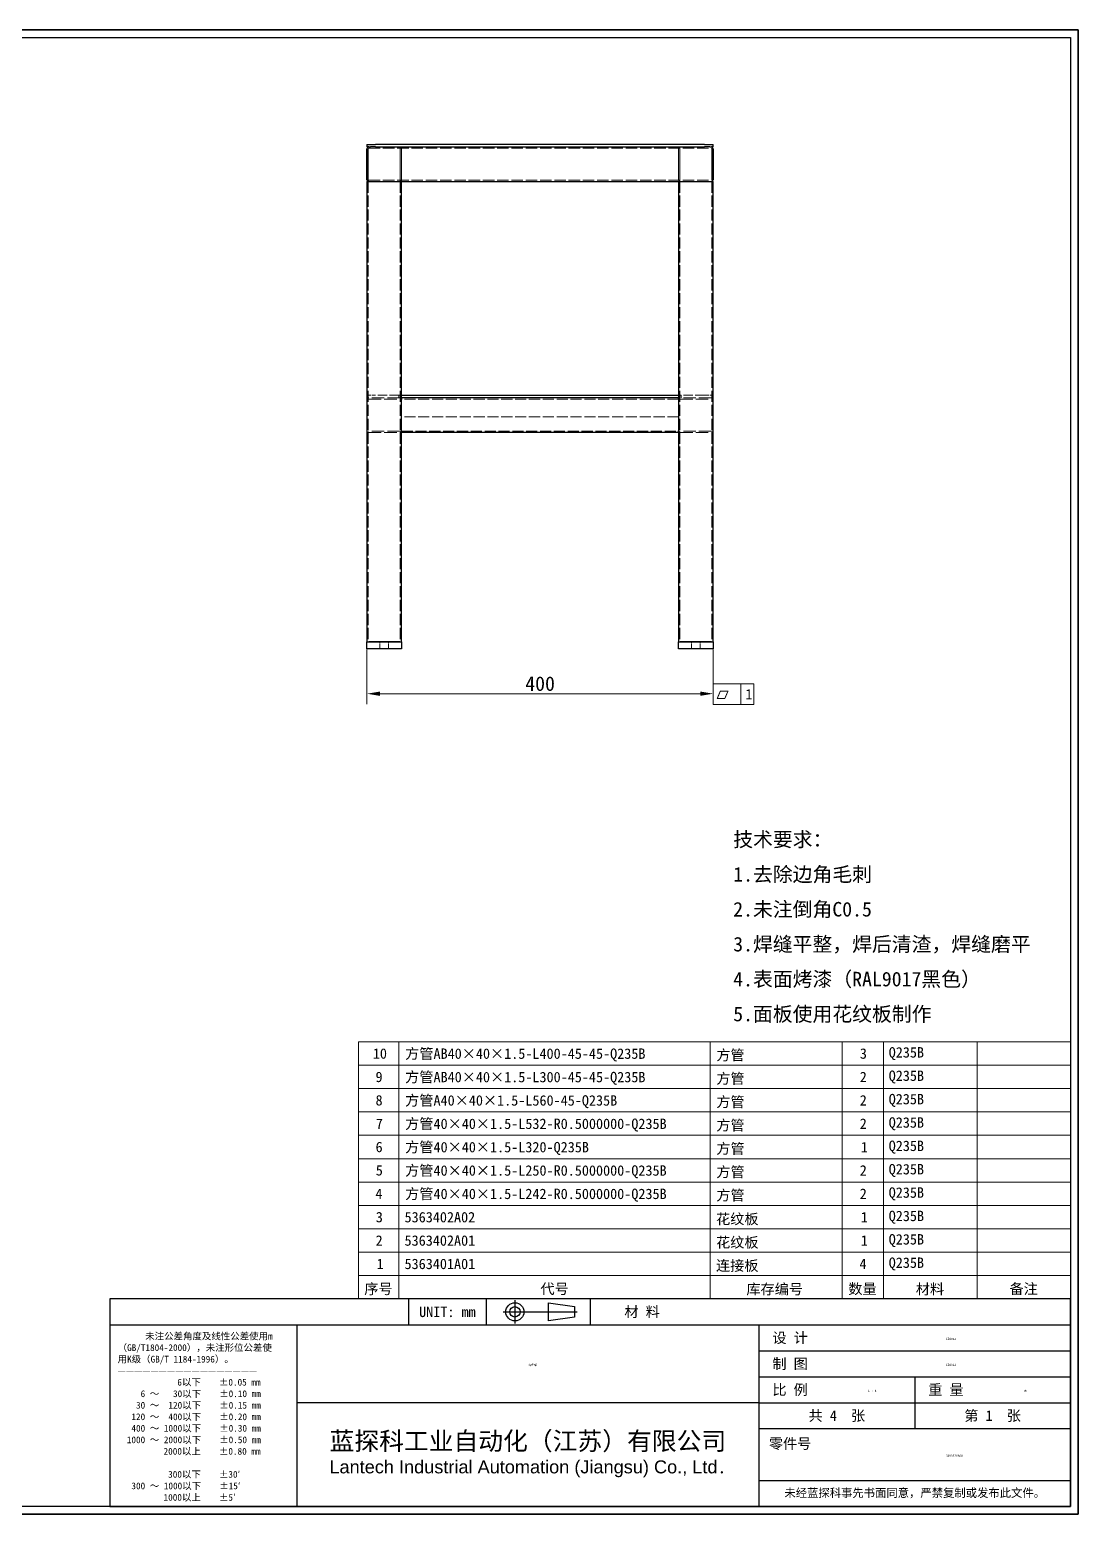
# Model space of a CAD drawing. Header units: millimetres. Extents: x 36 to 2487, y 33 to 1749.
# Drawn here: x 1275 to 2487, y 33 to 1749 of the extents above; entities that cross this region are included whole.
import ezdxf
from ezdxf.enums import TextEntityAlignment as Align

# ---------------------------------------------------------------- set-up
doc = ezdxf.new("R2018")
doc.units = ezdxf.units.MM
doc.header["$LTSCALE"] = 6
doc.linetypes.add('CHAIN', pattern=[0.3543, 0.2362, -0.0295, 0.0591, -0.0295])
doc.linetypes.add('DASHED', pattern=[0.2067, 0.1654, -0.0413])
for name, color, linetype, lineweight in [('1', 7, 'Continuous', 18), ('可见 (ISO)', 7, 'Continuous', 25), ('图框 (ISO)', 7, 'Continuous', 35), ('标题 (ISO)', 7, 'Continuous', 25)]:
    doc.layers.add(name, color=color, linetype=linetype, lineweight=lineweight)
for name, color, linetype, lineweight, true_color in [('尺寸 (ISO)', 7, 'Continuous', 18, 0x008000), ('符号 (ISO)', 7, 'Continuous', 18, 0x008000), ('隐藏 (ISO)', 5, 'DASHED', 18, 0x0000ff)]:
    doc.layers.add(name, color=color, linetype=linetype, lineweight=lineweight, true_color=true_color)
doc.styles.get("Standard").update_dxf_attribs({"font": 'simfang.ttf'})
doc.styles.add('文本样式100', font='AIGDT___.TTF')
doc.styles.add('文本样式164', font='SimSun.ttf')
doc.styles.add('最新国标', font='simfang.ttf')
doc.styles.add('注释文本 (ISO)', font='simfang.ttf')
doc.dimstyles.new('默认 (GB)', dxfattribs={"dimscale": 6, "dimtxt": 2.8, "dimasz": 2.5, "dimexe": 2, "dimexo": 1.5, "dimgap": 0.5, "dimtad": 1, "dimtoh": 1, "dimdsep": 46, "dimtxsty": '最新国标', "dimcen": 0.09, "dimdle": 10, "dimclrd": 256, "dimclre": 256, "dimclrt": 256, "dimaunit": 1, "dimadec": 3, "dimazin": 2, "dimtfac": 0.535714, "dimtdec": 3, "dimtmove": 0, "dimatfit": 3, "dimfxl": 0, "dimtolj": 1, "dimlwd": -1, "dimlwe": -1, "dimarcsym": 0})

# ---------------------------------------------------------------- blocks, each defined once
blk = doc.blocks.new('图框 最新国标')
at = {"layer": '图框 (ISO)'}
for p, q in [((6, 7), (6, 291.5)), ((6, 291.5), (414.5, 291.5)), ((414.5, 291.5), (414.5, 5.5)), ((6, 7), (6, 5.5)), ((6, 7), (6, 5.5)), ((414.5, 5.5), (6, 5.5))]:
    blk.add_line(p, q, dxfattribs=at)
at = {"layer": '图框 (ISO)', "color": 7, "linetype": 'Continuous', "lineweight": 25}
for p, q in [((18, 290), (413, 290)), ((18, 7), (18, 290)), ((18, 290), (413, 290)), ((53, 290), (53, 282)), ((413, 290), (413, 7)), ((413, 290), (413, 7)), ((53, 282), (18, 282)), ((413, 7), (6, 7)), ((413, 7), (18, 7))]:
    blk.add_line(p, q, dxfattribs=at)
at = {"layer": '图框 (ISO)', "lineweight": 30}
blk.add_attdef('零件代号', text='', height=2.5, rotation=180, dxfattribs=at).set_placement((35.5, 286), align=Align.MIDDLE_CENTER)
blk = doc.blocks.new('标题栏 最新国标')
at = {"layer": '标题 (ISO)'}
for p, q in [((381.98, -183.84), (196.98, -183.84)), ((196.98, -183.84), (196.98, -223.84)), ((254.48, -183.84), (254.48, -188.84)), ((269.48, -183.84), (269.48, -188.84)), ((281.48, -188.09), (281.48, -184.59)), ((281.48, -184.59), (286.48, -185.34)), ((286.48, -185.34), (286.48, -187.34)), ((289.48, -183.84), (289.48, -188.84)), ((381.98, -223.84), (381.98, -183.84)), ((383.48, -183.84), (383.48, -225.34)), ((286.48, -187.34), (281.48, -188.09)), ((196.98, -188.84), (381.98, -188.84)), ((232.98, -188.84), (232.98, -223.84)), ((321.98, -188.84), (321.98, -223.84)), ((321.98, -193.84), (381.98, -193.84)), ((321.98, -198.84), (381.98, -198.84)), ((351.98, -198.84), (351.98, -208.84)), ((321.98, -203.84), (232.98, -203.84)), ((321.98, -203.84), (381.98, -203.84)), ((321.98, -208.84), (381.98, -208.84)), ((321.98, -218.84), (381.98, -218.84)), ((196.98, -223.84), (381.98, -223.84)), ((383.48, -225.34), (196.98, -225.34))]:
    blk.add_line(p, q, dxfattribs=at)
at = {"layer": '标题 (ISO)', "linetype": 'CHAIN', "ltscale": 5.000333}
blk.add_line((274.98, -184.09), (274.98, -188.59), dxfattribs=at)
at = {"layer": '标题 (ISO)', "linetype": 'CHAIN', "ltscale": 15.834605}
blk.add_line((272.73, -186.34), (286.98, -186.34), dxfattribs=at)
at = {"layer": '标题 (ISO)'}
for radius in [1.75, 1]:
    blk.add_circle((274.98, -186.34), radius, dxfattribs=at)
at = {"layer": '1', "style": '文本样式164'}
for s, p in [('UNIT: mm', (261.98, -186.34)), ('材 料', (299.48, -186.34)), ('设 计', (327.98, -191.34)), ('制 图', (327.98, -196.34)), ('比 例', (327.98, -201.34)), ('重 量', (357.98, -201.34)), ('共 4  张', (336.98, -206.34)), ('第 1  张', (366.98, -206.34))]:
    blk.add_text(s, height=2, dxfattribs=at).set_placement(p, align=Align.MIDDLE_CENTER)
at = {"layer": '标题 (ISO)', "style": '注释文本 (ISO)'}
for s, insert, char_height, attachment_point, line_spacing_factor in [('\\fSimSun|b0|i0;{\\H1.3000;      未注公差角度及线性公差使用m\\P}\\fSimSun|b0|i0;{\\H1.3000;（GB/T1804-2000），未注形位公差使\\P}\\fSimSun|b0|i0;{\\H1.3000;用K级（GB/T 1184-1996）。\\P}\\fSimSun|b0|i0;{\\H1.3000;—————————————————\\P}\\fSimSun|b0|i0;{\\H1.3000;             6以下    ±0.05 mm\\P}\\fSimSun|b0|i0;{\\H1.3000;     6 ～   30以下    ±0.10 mm\\P}\\fSimSun|b0|i0;{\\H1.3000;    30 ～  120以下    ±0.15 mm\\P}\\fSimSun|b0|i0;{\\H1.3000;   120 ～  400以下    ±0.20 mm\\P}\\fSimSun|b0|i0;{\\H1.3000;   400 ～ 1000以下    ±0.30 mm\\P}\\fSimSun|b0|i0;{\\H1.3000;  1000 ～ 2000以下    ±0.50 mm\\P}\\fSimSun|b0|i0;{\\H1.3000;          2000以上    ±0.80 mm\\P}\\fSimSun|b0|i0;{\\H1.3000;\\P}\\fSimSun|b0|i0;{\\H1.3000;           300以下    ±30′\\P}\\fSimSun|b0|i0;{\\H1.3000;   300 ～ 1000以下    ±15′\\P}\\fSimSun|b0|i0;{\\H1.3000;          1000以上    ±5′}', (198.48, -206.63), 1.3, 4, 1.023913), ('\\pxsm0.94;\\fMicrosoft YaHei|b0|i0;{\\H3.5000;蓝探科工业自动化（江苏）有限公司\\P}\\fArial|b0|i0;{\\H2.5000;Lantech Industrial Automation (Jiangsu) Co., Ltd}\\fFangSong|b0|i0;{\\H2.5000;.}', (277.48, -213.84), 2, 5, 0.978695)]:
    blk.add_mtext(s, dxfattribs=dict(at, insert=insert, char_height=char_height, attachment_point=attachment_point, line_spacing_factor=line_spacing_factor))
at = {"layer": '标题 (ISO)', "attachment_point": 5, "style": '注释文本 (ISO)'}
for s, insert, char_height in [('\\fFangSong|b0|i0;零件号', (327.98, -211.84), 2), ('\\fSimSun|b0|i0;{\\H1.6000;未经蓝探科事先书面同意，严禁复制或发布此文件。}', (351.98, -221.34), 1.6)]:
    blk.add_mtext(s, dxfattribs=dict(at, insert=insert, char_height=char_height))
at = {"layer": '标题 (ISO)', "lineweight": 30, "flags": 104}
for tag, height, p in [('材料', 2, (324.48, -186.34)), ('设计人', 2, (357.98, -191.34)), ('库存编号', 3.5, (277.48, -196.34)), ('设计人', 2, (357.98, -196.34)), ('视图比例', 2, (342.98, -201.34)), ('质量\\P3;', 2, (372.98, -201.34)), ('零件代号', 3.5, (357.98, -213.84))]:
    blk.add_attdef(tag, text='', height=height, dxfattribs=at).set_placement(p, align=Align.MIDDLE_CENTER)
blk = doc.blocks.new('明细栏')
at = {"layer": '符号 (ISO)'}
for p, q in [((413, 96.52), (275.88, 96.52)), ((275.88, 96.52), (275.88, 51.5)), ((283.67, 96.52), (283.67, 51.5)), ((343.6, 96.52), (343.6, 51.5)), ((369, 96.52), (369, 51.5)), ((377, 96.52), (377, 51.5)), ((395, 96.52), (395, 51.5)), ((413, 96.52), (413, 51.5)), ((413, 92.02), (275.88, 92.02)), ((413, 87.52), (275.88, 87.52)), ((413, 83.01), (275.88, 83.01)), ((413, 78.51), (275.88, 78.51)), ((413, 74.01), (275.88, 74.01)), ((413, 69.51), (275.88, 69.51)), ((413, 65.01), (275.88, 65.01)), ((413, 60.51), (275.88, 60.51)), ((413, 56), (275.88, 56)), ((413, 51.5), (275.88, 51.5)), ((275.88, 47), (275.88, 51.5)), ((283.67, 47), (283.67, 51.5)), ((343.6, 47), (343.6, 51.5)), ((369, 47), (369, 51.5)), ((377, 47), (377, 51.5)), ((395, 47), (395, 51.5)), ((413, 47), (413, 51.5)), ((413, 47), (275.88, 47))]:
    blk.add_line(p, q, dxfattribs=at)
at = {"layer": '符号 (ISO)', "char_height": 2, "attachment_point": 7, "style": '注释文本 (ISO)'}
for s, insert in [('10', (278.64, 93.23)), ('方管AB40×40×1.5-L400-45-45-Q235B', (284.87, 92.74)), ('方管', (344.79, 92.74)), ('3', (372.43, 93.23)), ('Q235B', (377.99, 92.99)), ('9', (279.16, 88.73)), ('方管AB40×40×1.5-L300-45-45-Q235B', (284.87, 88.23)), ('方管', (344.79, 88.23)), ('2', (372.41, 88.75)), ('Q235B', (377.99, 88.49)), ('8', (279.16, 84.23)), ('方管A40×40×1.5-L560-45-Q235B', (284.87, 83.73)), ('方管', (344.79, 83.73)), ('2', (372.41, 84.25)), ('Q235B', (377.99, 83.98)), ('7', (279.22, 79.74)), ('方管40×40×1.5-L532-R0.5000000-Q235B', (284.87, 79.23)), ('方管', (344.79, 79.23)), ('2', (372.41, 79.75)), ('Q235B', (377.99, 79.48)), ('6', (279.17, 75.23)), ('方管40×40×1.5-L320-Q235B', (284.87, 74.73)), ('方管', (344.79, 74.73)), ('Q235B', (377.99, 74.98)), ('1', (372.61, 75.24)), ('5', (279.21, 70.74)), ('方管40×40×1.5-L250-R0.5000000-Q235B', (284.87, 70.23)), ('方管', (344.79, 70.23)), ('2', (372.41, 70.75)), ('Q235B', (377.99, 70.48)), ('4', (279.13, 66.25)), ('方管40×40×1.5-L242-R0.5000000-Q235B', (284.87, 65.73)), ('方管', (344.79, 65.73)), ('2', (372.41, 66.25)), ('Q235B', (377.99, 65.98)), ('3', (279.21, 61.72)), ('5363402A02', (284.75, 61.71)), ('花纹板', (344.74, 61.17)), ('1', (372.61, 61.74)), ('Q235B', (377.99, 61.48)), ('2', (279.18, 57.24)), ('5363402A01', (284.75, 57.21)), ('花纹板', (344.74, 56.66)), ('1', (372.61, 57.24)), ('Q235B', (377.99, 56.97)), ('1', (279.39, 52.74)), ('5363401A01', (284.75, 52.71)), ('连接板', (344.73, 52.19)), ('4', (372.35, 52.74)), ('Q235B', (377.99, 52.47)), ('序号', (277, 47.7)), ('代号', (310.92, 47.72)), ('库存编号', (350.58, 47.65)), ('数量', (370.21, 47.71)), ('材料', (383.21, 47.67)), ('备注', (401.25, 47.72))]:
    blk.add_mtext(s, dxfattribs=dict(at, insert=insert))
blk = doc.blocks.new('*D16')
at = {"layer": 'Defpoints', "color": 0, "transparency": 16777216}
for p in [(1665.1, 1041.5), (2065.1, 1041.5), (2065.1, 981.5)]:
    blk.add_point(p, dxfattribs=at)
at = {"layer": '尺寸 (ISO)', "color": 116, "true_color": 0x00803f, "transparency": 16777216}
for p, q in [((1665.1, 1032.5), (1665.1, 969.5)), ((2065.1, 1032.5), (2065.1, 969.5)), ((1680.1, 981.5), (2050.1, 981.5))]:
    blk.add_line(p, q, dxfattribs=at)
for points in [[(1680.1, 984), (1680.1, 979), (1665.1, 981.5)], [(2050.1, 984), (2050.1, 979), (2065.1, 981.5)]]:
    blk.add_solid(points, dxfattribs=at)
at = {"layer": '尺寸 (ISO)', "transparency": 16777216, "insert": (1865.1, 993), "char_height": 16.8, "attachment_point": 5, "style": '最新国标'}
blk.add_mtext('\\A1;400', dxfattribs=at)
blk = doc.blocks.new('GDT 标识符号(&T)2')
at = {"layer": '符号 (ISO)'}
for p, q in [((344.18, 165.48), (352.02, 165.48)), ((344.18, 165.48), (344.18, 161.48)), ((349.53, 165.48), (349.53, 161.48)), ((352.02, 165.48), (352.02, 161.48)), ((344.18, 161.48), (352.02, 161.48))]:
    blk.add_line(p, q, dxfattribs=at)
at = {"layer": '符号 (ISO)', "char_height": 2, "attachment_point": 7}
for s, insert, style in [('c', (344.76, 162.49), '文本样式100'), ('1', (350.39, 162.48), '注释文本 (ISO)')]:
    blk.add_mtext(s, dxfattribs=dict(at, insert=insert, style=style))

msp = doc.modelspace()

# ---------------------------------------------------------------- linework, layer by layer
at = {"layer": '可见 (ISO)'}
for p, q in [((1665.077, 1616.461), (1675.077, 1616.461)), ((1665.077, 1616.461), (1665.077, 1613.461)), ((1667.077, 1613.461), (1665.077, 1613.461)), ((1667.077, 1613.461), (1669.077, 1613.461)), ((1675.077, 1613.461), (1669.077, 1613.461)), ((2055.077, 1616.461), (1675.077, 1616.461)), ((1675.077, 1613.461), (2055.077, 1613.461)), ((2055.077, 1616.461), (2065.077, 1616.461)), ((2061.077, 1613.461), (2055.077, 1613.461)), ((2061.077, 1613.461), (2063.077, 1613.461)), ((2065.077, 1613.461), (2063.077, 1613.461)), ((2065.077, 1613.461), (2065.077, 1616.461)), ((1665.077, 1575.461), (1665.077, 1611.461)), ((1665.077, 1611.461), (1665.077, 1575.461)), ((2065.077, 1575.461), (2065.077, 1611.461)), ((2065.077, 1611.461), (2065.077, 1575.461)), ((1667.077, 1573.461), (1665.077, 1573.461)), ((1665.077, 1573.461), (1665.077, 1041.461)), ((1667.077, 1573.461), (1703.077, 1573.461)), ((1705.077, 1573.461), (1703.077, 1573.461)), ((1705.077, 1323.461), (1705.077, 1573.461)), ((1705.077, 1573.461), (2025.077, 1573.461)), ((2027.077, 1573.461), (2025.077, 1573.461)), ((2025.077, 1573.461), (2025.077, 1323.461)), ((2027.077, 1573.461), (2063.077, 1573.461)), ((2065.077, 1573.461), (2063.077, 1573.461)), ((2065.077, 1041.461), (2065.077, 1573.461)), ((1705.077, 1326.461), (2025.077, 1326.461)), ((2025.077, 1323.461), (1705.077, 1323.461)), ((1705.077, 1323.461), (1705.077, 1321.461)), ((1705.077, 1285.461), (1705.077, 1321.461)), ((2025.077, 1321.461), (2025.077, 1323.461)), ((2025.077, 1321.461), (2025.077, 1285.461)), ((1705.077, 1285.461), (1705.077, 1283.461)), ((1705.077, 1041.461), (1705.077, 1283.461)), ((2025.077, 1283.461), (1705.077, 1283.461)), ((2025.077, 1283.461), (2025.077, 1285.461)), ((2025.077, 1283.461), (2025.077, 1041.461)), ((1665.077, 1041.461), (1705.077, 1041.461)), ((1665.077, 1033.461), (1665.077, 1041.461)), ((1705.077, 1033.461), (1665.077, 1033.461)), ((1703.077, 1041.461), (1667.077, 1041.461)), ((1705.077, 1041.461), (1705.077, 1033.461)), ((2025.077, 1041.461), (2065.077, 1041.461)), ((2025.077, 1033.461), (2025.077, 1041.461)), ((2065.077, 1033.461), (2025.077, 1033.461)), ((2063.077, 1041.461), (2027.077, 1041.461)), ((2065.077, 1041.461), (2065.077, 1033.461))]:
    msp.add_line(p, q, dxfattribs=at)
for centre, start, end in [((1667.077, 1611.461), 90, 180), ((1667.077, 1611.461), 90, 180), ((2063.077, 1611.461), 0, 90), ((2063.077, 1611.461), 0, 90), ((1667.077, 1575.461), 180, 270), ((1667.077, 1575.461), 180, 270), ((2063.077, 1575.461), 270, 0), ((2063.077, 1575.461), 270, 0)]:
    msp.add_arc(centre, 2, start, end, dxfattribs=at)
at = {"layer": '隐藏 (ISO)', "ltscale": 14.513788}
for p, q in [((1666.577, 1575.461), (1666.577, 1611.461)), ((1666.577, 1611.461), (1666.577, 1575.461)), ((1703.577, 1611.461), (1703.577, 1575.461)), ((1703.577, 1575.461), (1703.577, 1611.461)), ((1705.077, 1575.461), (1705.077, 1611.461)), ((1705.077, 1611.461), (1705.077, 1575.461)), ((2025.077, 1575.461), (2025.077, 1611.461)), ((2025.077, 1611.461), (2025.077, 1575.461)), ((2026.577, 1611.461), (2026.577, 1575.461)), ((2026.577, 1575.461), (2026.577, 1611.461)), ((2063.577, 1575.461), (2063.577, 1611.461)), ((2063.577, 1611.461), (2063.577, 1575.461)), ((1703.077, 1323.461), (1667.077, 1323.461)), ((1667.077, 1321.961), (1703.077, 1321.961)), ((2063.077, 1323.461), (2027.077, 1323.461)), ((2027.077, 1321.961), (2063.077, 1321.961)), ((1703.077, 1284.961), (1667.077, 1284.961)), ((1667.077, 1283.461), (1703.077, 1283.461)), ((2063.077, 1284.961), (2027.077, 1284.961)), ((2027.077, 1283.461), (2063.077, 1283.461))]:
    msp.add_line(p, q, dxfattribs=at)
at = {"layer": '隐藏 (ISO)', "ltscale": 13.304306}
for p, q in [((1667.077, 1611.961), (2063.077, 1611.961)), ((1667.077, 1574.961), (2063.077, 1574.961))]:
    msp.add_line(p, q, dxfattribs=at)
at = {"layer": '隐藏 (ISO)', "ltscale": 12.998881}
for p, q in [((1666.577, 1573.461), (1666.577, 1041.461)), ((1703.577, 1573.461), (1703.577, 1041.461)), ((2026.577, 1573.461), (2026.577, 1041.461)), ((2063.577, 1573.461), (2063.577, 1041.461))]:
    msp.add_line(p, q, dxfattribs=at)
at = {"layer": '隐藏 (ISO)', "ltscale": 4.986384}
for p, q in [((1665.077, 1326.461), (1675.077, 1326.461)), ((2055.077, 1326.461), (2065.077, 1326.461))]:
    msp.add_line(p, q, dxfattribs=at)
at = {"layer": '隐藏 (ISO)', "ltscale": 0.997197}
for p, q in [((1665.077, 1323.461), (1667.077, 1323.461)), ((1703.077, 1323.461), (1705.077, 1323.461)), ((2025.077, 1323.461), (2027.077, 1323.461)), ((2063.077, 1323.461), (2065.077, 1323.461)), ((1667.077, 1283.461), (1665.077, 1283.461)), ((1705.077, 1283.461), (1703.077, 1283.461)), ((2027.077, 1283.461), (2025.077, 1283.461)), ((2065.077, 1283.461), (2063.077, 1283.461))]:
    msp.add_line(p, q, dxfattribs=at)
at = {"layer": '隐藏 (ISO)', "ltscale": 10.885341}
for p, q in [((1702.077, 1326.461), (1675.077, 1326.461)), ((2055.077, 1326.461), (2028.077, 1326.461))]:
    msp.add_line(p, q, dxfattribs=at)
at = {"layer": '隐藏 (ISO)', "ltscale": 0.952248}
for p, q in [((1702.077, 1323.461), (1702.077, 1326.461)), ((1702.077, 1326.461), (1705.077, 1326.461)), ((2025.077, 1326.461), (2028.077, 1326.461)), ((2028.077, 1326.461), (2028.077, 1323.461))]:
    msp.add_line(p, q, dxfattribs=at)
at = {"layer": '隐藏 (ISO)', "ltscale": 0.634799}
for p, q in [((1705.077, 1321.961), (1703.077, 1321.961)), ((2027.077, 1321.961), (2025.077, 1321.961)), ((1705.077, 1284.961), (1703.077, 1284.961)), ((2027.077, 1284.961), (2025.077, 1284.961))]:
    msp.add_line(p, q, dxfattribs=at)
at = {"layer": '隐藏 (ISO)', "ltscale": 12.901145}
for p, q in [((2025.077, 1321.961), (1705.077, 1321.961)), ((2025.077, 1301.461), (1705.077, 1301.461)), ((1705.077, 1284.961), (2025.077, 1284.961))]:
    msp.add_line(p, q, dxfattribs=at)
at = {"layer": '隐藏 (ISO)', "ltscale": 2.539495}
for p, q in [((1680.077, 1033.461), (1680.077, 1041.461)), ((1690.077, 1033.461), (1690.077, 1041.461)), ((2040.077, 1033.461), (2040.077, 1041.461)), ((2050.077, 1033.461), (2050.077, 1041.461))]:
    msp.add_line(p, q, dxfattribs=at)
at = {"layer": '隐藏 (ISO)', "ltscale": 1.21262}
for centre, start, end in [((1703.077, 1611.461), 0, 90), ((1703.077, 1611.461), 0, 90), ((2027.077, 1611.461), 90, 180), ((2027.077, 1611.461), 90, 180), ((1703.077, 1575.461), 270, 0), ((1703.077, 1575.461), 270, 0), ((2027.077, 1575.461), 180, 270), ((2027.077, 1575.461), 180, 270)]:
    msp.add_arc(centre, 2, start, end, dxfattribs=at)
at = {"layer": '隐藏 (ISO)', "ltscale": 0.30308}
for centre, start, end in [((1667.077, 1611.461), 90, 180), ((1667.077, 1611.461), 90, 180), ((1703.077, 1611.461), 0, 90), ((1703.077, 1611.461), 0, 90), ((2027.077, 1611.461), 90, 180), ((2027.077, 1611.461), 90, 180), ((2063.077, 1611.461), 0, 90), ((2063.077, 1611.461), 0, 90), ((1667.077, 1575.461), 180, 270), ((1667.077, 1575.461), 180, 270), ((1703.077, 1575.461), 270, 0), ((1703.077, 1575.461), 270, 0), ((2027.077, 1575.461), 180, 270), ((2027.077, 1575.461), 180, 270), ((2063.077, 1575.461), 270, 0), ((2063.077, 1575.461), 270, 0)]:
    msp.add_arc(centre, 0.5, start, end, dxfattribs=at)
at = {"layer": '隐藏 (ISO)', "ltscale": 0.997197}
for centre, start, end in [((1667.077, 1321.461), 90, 180), ((1703.077, 1321.461), 0, 90), ((2027.077, 1321.461), 90, 180), ((2063.077, 1321.461), 0, 90), ((1667.077, 1285.461), 180, 270), ((1703.077, 1285.461), 270, 0), ((2027.077, 1285.461), 180, 270), ((2063.077, 1285.461), 270, 0)]:
    msp.add_arc(centre, 2, start, end, dxfattribs=at)
at = {"layer": '隐藏 (ISO)', "ltscale": 0.249224}
for centre, start, end in [((1667.077, 1321.461), 90, 180), ((1703.077, 1321.461), 0, 90), ((2027.077, 1321.461), 90, 180), ((2063.077, 1321.461), 0, 90), ((1667.077, 1285.461), 180, 270), ((1703.077, 1285.461), 270, 0), ((2027.077, 1285.461), 180, 270), ((2063.077, 1285.461), 270, 0)]:
    msp.add_arc(centre, 0.5, start, end, dxfattribs=at)

# ---------------------------------------------------------------- block references
ref = msp.add_blockref('图框 最新国标', (0, 0), dxfattribs=dict(xscale=6, yscale=6, zscale=6))
lines = msp.add_mtext('5409920A00', dxfattribs={"layer": '图框 (ISO)', "insert": (213, 1716), "char_height": 2.5, "attachment_point": 1, "rotation": 180})
ref.add_attrib('零件代号', '', (213, 1716)).embed_mtext(lines)
ref = msp.add_blockref('标题栏 最新国标', (186.105, 1385.066), dxfattribs=dict(xscale=6, yscale=6, zscale=6))
lines = msp.add_mtext('5409920A00', dxfattribs={"layer": '标题 (ISO)', "insert": (2334, 102), "char_height": 2.5, "attachment_point": 1})
ref.add_attrib('零件代号', '', (2334, 102), dxfattribs={"flags": 104}).embed_mtext(lines)
lines = msp.add_mtext('两步梯', dxfattribs={"layer": '标题 (ISO)', "insert": (1851, 207), "char_height": 2.5, "attachment_point": 1})
ref.add_attrib('库存编号', '', (1851, 207), dxfattribs={"flags": 104}).embed_mtext(lines)
lines = msp.add_mtext('无', dxfattribs={"layer": '标题 (ISO)', "insert": (2424, 177), "char_height": 2.5, "attachment_point": 1})
ref.add_attrib('质量\\P3;', '', (2424, 177), dxfattribs={"flags": 104}).embed_mtext(lines)
lines = msp.add_mtext('1 : 4', dxfattribs={"layer": '标题 (ISO)', "insert": (2244, 177), "char_height": 2.5, "attachment_point": 1})
ref.add_attrib('视图比例', '', (2244, 177), dxfattribs={"flags": 104}).embed_mtext(lines)
lines = msp.add_mtext('LIA012', dxfattribs={"layer": '标题 (ISO)', "insert": (2334, 237), "char_height": 2.5, "attachment_point": 1})
ref.add_attrib('设计人', '', (2334, 237), dxfattribs={"flags": 104}).embed_mtext(lines)
lines = msp.add_mtext('LIA012', dxfattribs={"layer": '标题 (ISO)', "insert": (2334, 207), "char_height": 2.5, "attachment_point": 1})
ref.add_attrib('设计人', '', (2334, 207), dxfattribs={"flags": 104}).embed_mtext(lines)
at = {"layer": '符号 (ISO)', "xscale": 6, "yscale": 6, "zscale": 6}
for name in ['GDT 标识符号(&T)2', '明细栏']:
    msp.add_blockref(name, (0, 0), dxfattribs=at)

# ---------------------------------------------------------------- texts
at = {"layer": '符号 (ISO)', "insert": (2088.263, 711.208), "char_height": 16.8, "width": 377.26315, "attachment_point": 4, "line_spacing_factor": 1.441304, "style": '注释文本 (ISO)'}
msp.add_mtext('\\fFangSong|b0|i0;{\\H16.8000;技术要求：\\P}\\fFangSong|b0|i0;{\\H16.8000;1.去除边角毛刺\\P}\\fFangSong|b0|i0;{\\H16.8000;2.未注倒角C0.5\\P}\\fFangSong|b0|i0;{\\H16.8000;3.焊缝平整，焊后清渣，焊缝磨平\\P}\\fFangSong|b0|i0;{\\H16.8000;4.表面烤漆（RAL9017黑色）\\P}\\fFangSong|b0|i0;{\\H16.8000;5.面板使用花纹板制作\\P}', dxfattribs=at)

# ---------------------------------------------------------------- dimensions: what is measured, and where the dimension line sits
at = {"layer": '尺寸 (ISO)', "color": 116, "true_color": 0x00803f}
dim = msp.add_linear_dim(base=(2065.077, 981.461), p1=(1665.077, 1041.461), p2=(2065.077, 1041.461), dimstyle='默认 (GB)', override={"dimgap": 0.5, "dimtoh": 0, "dimdec": 2, "dimtol": 0, "dimlim": 0, "dimtp": 0, "dimtm": 0, "dimtdec": 3, "dimtofl": 0, "dimatfit": 1}, dxfattribs=at)
dim.commit()
dim.dimension.update_dxf_attribs({"geometry": '*D16', "text_midpoint": (1865.077, 981.461), "dimtype": 160})

doc.saveas('drawing.dxf')
